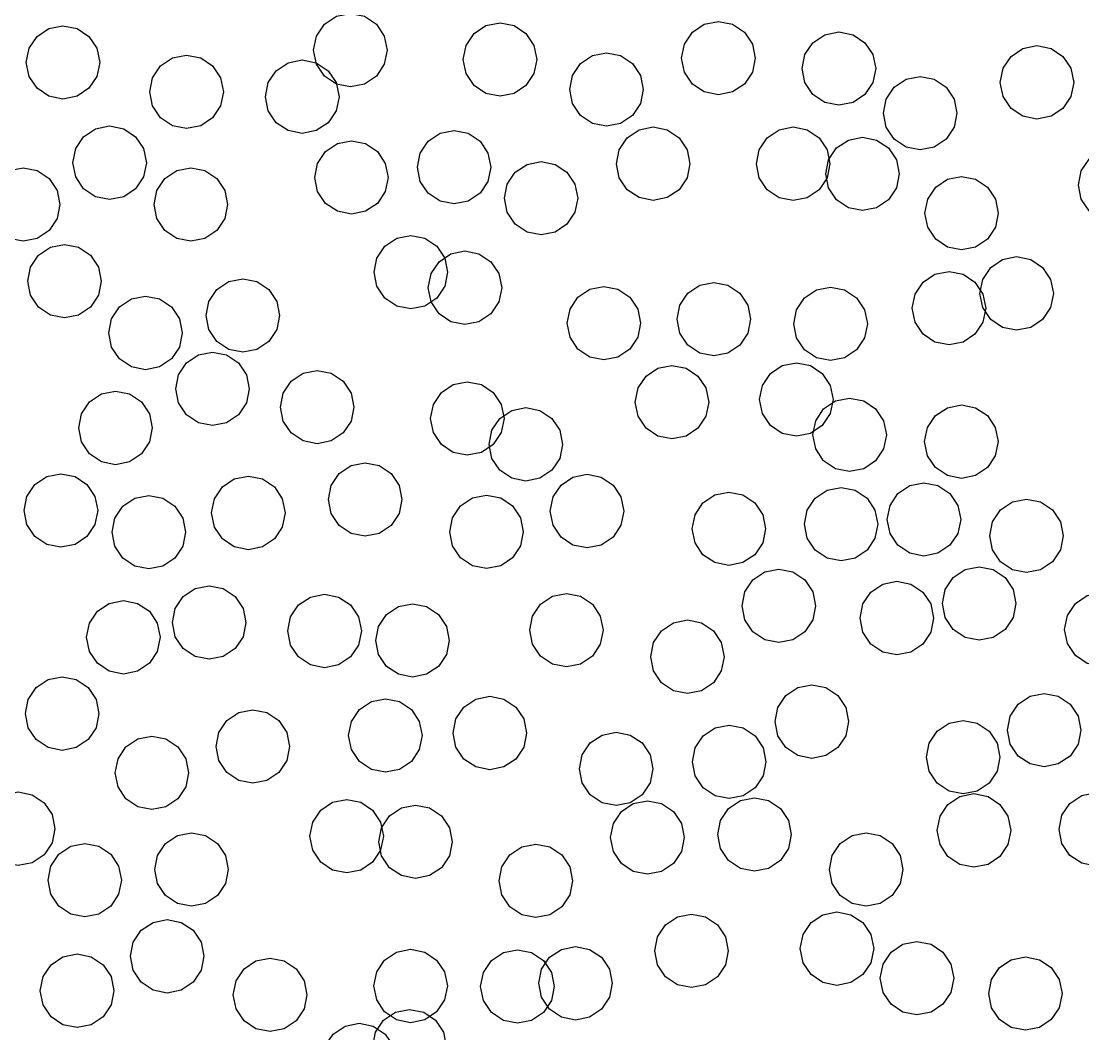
# Model space of a CAD drawing. Header units: millimetres. Extents: x 2 to 154, y 0 to 88.
# Drawn here: x 128.12 to 139.67, y 13.06 to 24.08 of the extents above; entities that cross this region are included whole.
import ezdxf

# ---------------------------------------------------------------- set-up
doc = ezdxf.new("R2010")
doc.units = ezdxf.units.MM

msp = doc.modelspace()

# ---------------------------------------------------------------- linework, layer by layer
for points in [[(132.069, 23.616), (131.983, 23.486), (131.853, 23.399), (131.7, 23.369), (131.547, 23.399), (131.417, 23.486), (131.33, 23.616), (131.3, 23.769), (131.33, 23.922), (131.417, 24.052), (131.547, 24.139), (131.7, 24.169), (131.853, 24.139), (131.983, 24.052), (132.069, 23.922), (132.1, 23.769), (132.069, 23.616)], [(133.698, 23.514), (133.611, 23.385), (133.482, 23.298), (133.329, 23.267), (133.176, 23.298), (133.046, 23.385), (132.959, 23.514), (132.929, 23.667), (132.959, 23.82), (133.046, 23.95), (133.176, 24.037), (133.329, 24.067), (133.482, 24.037), (133.611, 23.95), (133.698, 23.82), (133.729, 23.667), (133.698, 23.514)], [(136.076, 23.53), (135.989, 23.4), (135.859, 23.314), (135.706, 23.283), (135.553, 23.314), (135.423, 23.4), (135.336, 23.53), (135.306, 23.683), (135.336, 23.836), (135.423, 23.966), (135.553, 24.053), (135.706, 24.083), (135.859, 24.053), (135.989, 23.966), (136.076, 23.836), (136.106, 23.683), (136.076, 23.53)], [(128.941, 23.483), (128.854, 23.354), (128.724, 23.267), (128.571, 23.236), (128.418, 23.267), (128.288, 23.354), (128.202, 23.483), (128.171, 23.636), (128.202, 23.79), (128.288, 23.919), (128.418, 24.006), (128.571, 24.036), (128.724, 24.006), (128.854, 23.919), (128.941, 23.79), (128.971, 23.636), (128.941, 23.483)], [(137.388, 23.416), (137.301, 23.286), (137.172, 23.199), (137.019, 23.169), (136.866, 23.199), (136.736, 23.286), (136.649, 23.416), (136.619, 23.569), (136.649, 23.722), (136.736, 23.851), (136.866, 23.938), (137.019, 23.969), (137.172, 23.938), (137.301, 23.851), (137.388, 23.722), (137.419, 23.569), (137.388, 23.416)], [(139.545, 23.266), (139.458, 23.136), (139.329, 23.049), (139.175, 23.019), (139.022, 23.049), (138.893, 23.136), (138.806, 23.266), (138.775, 23.419), (138.806, 23.572), (138.893, 23.702), (139.022, 23.788), (139.175, 23.819), (139.329, 23.788), (139.458, 23.702), (139.545, 23.572), (139.575, 23.419), (139.545, 23.266)], [(130.286, 23.162), (130.2, 23.033), (130.07, 22.946), (129.917, 22.915), (129.764, 22.946), (129.634, 23.033), (129.547, 23.162), (129.517, 23.315), (129.547, 23.468), (129.634, 23.598), (129.764, 23.685), (129.917, 23.715), (130.07, 23.685), (130.2, 23.598), (130.286, 23.468), (130.317, 23.315), (130.286, 23.162)], [(134.858, 23.188), (134.771, 23.058), (134.642, 22.972), (134.489, 22.941), (134.336, 22.972), (134.206, 23.058), (134.119, 23.188), (134.089, 23.341), (134.119, 23.494), (134.206, 23.624), (134.336, 23.711), (134.489, 23.741), (134.642, 23.711), (134.771, 23.624), (134.858, 23.494), (134.889, 23.341), (134.858, 23.188)], [(131.545, 23.11), (131.458, 22.98), (131.329, 22.893), (131.176, 22.863), (131.023, 22.893), (130.893, 22.98), (130.806, 23.11), (130.776, 23.263), (130.806, 23.416), (130.893, 23.546), (131.023, 23.632), (131.176, 23.663), (131.329, 23.632), (131.458, 23.546), (131.545, 23.416), (131.576, 23.263), (131.545, 23.11)], [(138.273, 22.931), (138.187, 22.801), (138.057, 22.714), (137.904, 22.684), (137.751, 22.714), (137.621, 22.801), (137.534, 22.931), (137.504, 23.084), (137.534, 23.237), (137.621, 23.366), (137.751, 23.453), (137.904, 23.484), (138.057, 23.453), (138.187, 23.366), (138.273, 23.237), (138.304, 23.084), (138.273, 22.931)], [(129.448, 22.391), (129.362, 22.261), (129.232, 22.174), (129.079, 22.144), (128.926, 22.174), (128.796, 22.261), (128.709, 22.391), (128.679, 22.544), (128.709, 22.697), (128.796, 22.827), (128.926, 22.913), (129.079, 22.944), (129.232, 22.913), (129.362, 22.827), (129.448, 22.697), (129.479, 22.544), (129.448, 22.391)], [(133.198, 22.341), (133.111, 22.212), (132.982, 22.125), (132.829, 22.095), (132.676, 22.125), (132.546, 22.212), (132.459, 22.341), (132.429, 22.495), (132.459, 22.648), (132.546, 22.777), (132.676, 22.864), (132.829, 22.895), (132.982, 22.864), (133.111, 22.777), (133.198, 22.648), (133.229, 22.495), (133.198, 22.341)], [(135.366, 22.38), (135.279, 22.25), (135.15, 22.164), (134.996, 22.133), (134.843, 22.164), (134.714, 22.25), (134.627, 22.38), (134.596, 22.533), (134.627, 22.686), (134.714, 22.816), (134.843, 22.903), (134.996, 22.933), (135.15, 22.903), (135.279, 22.816), (135.366, 22.686), (135.396, 22.533), (135.366, 22.38)], [(136.891, 22.38), (136.804, 22.25), (136.674, 22.163), (136.521, 22.133), (136.368, 22.163), (136.238, 22.25), (136.152, 22.38), (136.121, 22.533), (136.152, 22.686), (136.238, 22.816), (136.368, 22.902), (136.521, 22.933), (136.674, 22.902), (136.804, 22.816), (136.891, 22.686), (136.921, 22.533), (136.891, 22.38)], [(132.08, 22.231), (131.994, 22.101), (131.864, 22.015), (131.711, 21.984), (131.558, 22.015), (131.428, 22.101), (131.341, 22.231), (131.311, 22.384), (131.341, 22.537), (131.428, 22.667), (131.558, 22.754), (131.711, 22.784), (131.864, 22.754), (131.994, 22.667), (132.08, 22.537), (132.111, 22.384), (132.08, 22.231)], [(137.644, 22.269), (137.557, 22.139), (137.428, 22.052), (137.275, 22.022), (137.122, 22.052), (136.992, 22.139), (136.905, 22.269), (136.875, 22.422), (136.905, 22.575), (136.992, 22.705), (137.122, 22.791), (137.275, 22.822), (137.428, 22.791), (137.557, 22.705), (137.644, 22.575), (137.675, 22.422), (137.644, 22.269)], [(140.396, 22.148), (140.309, 22.019), (140.18, 21.932), (140.026, 21.901), (139.873, 21.932), (139.744, 22.019), (139.657, 22.148), (139.626, 22.301), (139.657, 22.455), (139.744, 22.584), (139.873, 22.671), (140.026, 22.701), (140.18, 22.671), (140.309, 22.584), (140.396, 22.455), (140.426, 22.301), (140.396, 22.148)], [(134.145, 22.004), (134.058, 21.874), (133.929, 21.787), (133.776, 21.757), (133.623, 21.787), (133.493, 21.874), (133.406, 22.004), (133.376, 22.157), (133.406, 22.31), (133.493, 22.44), (133.623, 22.526), (133.776, 22.557), (133.929, 22.526), (134.058, 22.44), (134.145, 22.31), (134.176, 22.157), (134.145, 22.004)], [(128.507, 21.936), (128.421, 21.807), (128.291, 21.72), (128.138, 21.689), (127.985, 21.72), (127.855, 21.807), (127.768, 21.936), (127.738, 22.089), (127.768, 22.243), (127.855, 22.372), (127.985, 22.459), (128.138, 22.489), (128.291, 22.459), (128.421, 22.372), (128.507, 22.243), (128.538, 22.089), (128.507, 21.936)], [(130.332, 21.936), (130.246, 21.807), (130.116, 21.72), (129.963, 21.69), (129.81, 21.72), (129.68, 21.807), (129.593, 21.936), (129.563, 22.09), (129.593, 22.243), (129.68, 22.372), (129.81, 22.459), (129.963, 22.49), (130.116, 22.459), (130.246, 22.372), (130.332, 22.243), (130.363, 22.09), (130.332, 21.936)], [(138.724, 21.841), (138.637, 21.711), (138.507, 21.624), (138.354, 21.594), (138.201, 21.624), (138.072, 21.711), (137.985, 21.841), (137.954, 21.994), (137.985, 22.147), (138.072, 22.277), (138.201, 22.363), (138.354, 22.394), (138.507, 22.363), (138.637, 22.277), (138.724, 22.147), (138.754, 21.994), (138.724, 21.841)], [(132.727, 21.199), (132.64, 21.07), (132.511, 20.983), (132.358, 20.952), (132.205, 20.983), (132.075, 21.07), (131.988, 21.199), (131.958, 21.352), (131.988, 21.506), (132.075, 21.635), (132.205, 21.722), (132.358, 21.752), (132.511, 21.722), (132.64, 21.635), (132.727, 21.506), (132.758, 21.352), (132.727, 21.199)], [(128.957, 21.101), (128.87, 20.971), (128.741, 20.884), (128.588, 20.854), (128.434, 20.884), (128.305, 20.971), (128.218, 21.101), (128.188, 21.254), (128.218, 21.407), (128.305, 21.537), (128.434, 21.623), (128.588, 21.654), (128.741, 21.623), (128.87, 21.537), (128.957, 21.407), (128.988, 21.254), (128.957, 21.101)], [(133.317, 21.03), (133.23, 20.9), (133.1, 20.813), (132.947, 20.783), (132.794, 20.813), (132.665, 20.9), (132.578, 21.03), (132.547, 21.183), (132.578, 21.336), (132.665, 21.466), (132.794, 21.553), (132.947, 21.583), (133.1, 21.553), (133.23, 21.466), (133.317, 21.336), (133.347, 21.183), (133.317, 21.03)], [(139.323, 20.968), (139.236, 20.838), (139.107, 20.751), (138.953, 20.721), (138.8, 20.751), (138.671, 20.838), (138.584, 20.968), (138.553, 21.121), (138.584, 21.274), (138.671, 21.403), (138.8, 21.49), (138.953, 21.521), (139.107, 21.49), (139.236, 21.403), (139.323, 21.274), (139.353, 21.121), (139.323, 20.968)], [(130.898, 20.727), (130.811, 20.597), (130.681, 20.51), (130.528, 20.48), (130.375, 20.51), (130.245, 20.597), (130.159, 20.727), (130.128, 20.88), (130.159, 21.033), (130.245, 21.162), (130.375, 21.249), (130.528, 21.28), (130.681, 21.249), (130.811, 21.162), (130.898, 21.033), (130.928, 20.88), (130.898, 20.727)], [(138.586, 20.807), (138.5, 20.677), (138.37, 20.59), (138.217, 20.56), (138.064, 20.59), (137.934, 20.677), (137.847, 20.807), (137.817, 20.96), (137.847, 21.113), (137.934, 21.243), (138.064, 21.329), (138.217, 21.36), (138.37, 21.329), (138.5, 21.243), (138.586, 21.113), (138.617, 20.96), (138.586, 20.807)], [(134.83, 20.644), (134.743, 20.514), (134.613, 20.428), (134.46, 20.397), (134.307, 20.428), (134.177, 20.514), (134.091, 20.644), (134.06, 20.797), (134.091, 20.95), (134.177, 21.08), (134.307, 21.167), (134.46, 21.197), (134.613, 21.167), (134.743, 21.08), (134.83, 20.95), (134.86, 20.797), (134.83, 20.644)], [(136.026, 20.687), (135.939, 20.557), (135.809, 20.47), (135.656, 20.44), (135.503, 20.47), (135.374, 20.557), (135.287, 20.687), (135.256, 20.84), (135.287, 20.993), (135.374, 21.123), (135.503, 21.209), (135.656, 21.24), (135.809, 21.209), (135.939, 21.123), (136.026, 20.993), (136.056, 20.84), (136.026, 20.687)], [(137.297, 20.637), (137.211, 20.507), (137.081, 20.42), (136.928, 20.39), (136.775, 20.42), (136.645, 20.507), (136.558, 20.637), (136.528, 20.79), (136.558, 20.943), (136.645, 21.072), (136.775, 21.159), (136.928, 21.19), (137.081, 21.159), (137.211, 21.072), (137.297, 20.943), (137.328, 20.79), (137.297, 20.637)], [(129.838, 20.537), (129.752, 20.407), (129.622, 20.321), (129.469, 20.29), (129.316, 20.321), (129.186, 20.407), (129.099, 20.537), (129.069, 20.69), (129.099, 20.843), (129.186, 20.973), (129.316, 21.06), (129.469, 21.09), (129.622, 21.06), (129.752, 20.973), (129.838, 20.843), (129.869, 20.69), (129.838, 20.537)], [(130.567, 19.929), (130.481, 19.799), (130.351, 19.713), (130.198, 19.682), (130.045, 19.713), (129.915, 19.799), (129.828, 19.929), (129.798, 20.082), (129.828, 20.235), (129.915, 20.365), (130.045, 20.452), (130.198, 20.482), (130.351, 20.452), (130.481, 20.365), (130.567, 20.235), (130.598, 20.082), (130.567, 19.929)], [(136.924, 19.812), (136.837, 19.682), (136.708, 19.596), (136.555, 19.565), (136.402, 19.596), (136.272, 19.682), (136.185, 19.812), (136.155, 19.965), (136.185, 20.118), (136.272, 20.248), (136.402, 20.335), (136.555, 20.365), (136.708, 20.335), (136.837, 20.248), (136.924, 20.118), (136.955, 19.965), (136.924, 19.812)], [(131.709, 19.73), (131.622, 19.601), (131.492, 19.514), (131.339, 19.483), (131.186, 19.514), (131.056, 19.601), (130.969, 19.73), (130.939, 19.883), (130.969, 20.036), (131.056, 20.166), (131.186, 20.253), (131.339, 20.283), (131.492, 20.253), (131.622, 20.166), (131.709, 20.036), (131.739, 19.883), (131.709, 19.73)], [(135.571, 19.784), (135.484, 19.655), (135.355, 19.568), (135.201, 19.537), (135.048, 19.568), (134.919, 19.655), (134.832, 19.784), (134.801, 19.937), (134.832, 20.091), (134.919, 20.22), (135.048, 20.307), (135.201, 20.337), (135.355, 20.307), (135.484, 20.22), (135.571, 20.091), (135.601, 19.937), (135.571, 19.784)], [(133.342, 19.606), (133.256, 19.476), (133.126, 19.389), (132.973, 19.359), (132.82, 19.389), (132.69, 19.476), (132.603, 19.606), (132.573, 19.759), (132.603, 19.912), (132.69, 20.042), (132.82, 20.128), (132.973, 20.159), (133.126, 20.128), (133.256, 20.042), (133.342, 19.912), (133.373, 19.759), (133.342, 19.606)], [(129.511, 19.503), (129.424, 19.373), (129.295, 19.287), (129.142, 19.256), (128.989, 19.287), (128.859, 19.373), (128.772, 19.503), (128.742, 19.656), (128.772, 19.809), (128.859, 19.939), (128.989, 20.026), (129.142, 20.056), (129.295, 20.026), (129.424, 19.939), (129.511, 19.809), (129.542, 19.656), (129.511, 19.503)], [(137.505, 19.428), (137.418, 19.298), (137.288, 19.211), (137.135, 19.181), (136.982, 19.211), (136.852, 19.298), (136.766, 19.428), (136.735, 19.581), (136.766, 19.734), (136.852, 19.864), (136.982, 19.951), (137.135, 19.981), (137.288, 19.951), (137.418, 19.864), (137.505, 19.734), (137.535, 19.581), (137.505, 19.428)], [(138.721, 19.354), (138.635, 19.224), (138.505, 19.137), (138.352, 19.107), (138.199, 19.137), (138.069, 19.224), (137.982, 19.354), (137.952, 19.507), (137.982, 19.66), (138.069, 19.79), (138.199, 19.876), (138.352, 19.907), (138.505, 19.876), (138.635, 19.79), (138.721, 19.66), (138.752, 19.507), (138.721, 19.354)], [(133.979, 19.324), (133.893, 19.195), (133.763, 19.108), (133.61, 19.077), (133.457, 19.108), (133.327, 19.195), (133.24, 19.324), (133.21, 19.477), (133.24, 19.631), (133.327, 19.76), (133.457, 19.847), (133.61, 19.877), (133.763, 19.847), (133.893, 19.76), (133.979, 19.631), (134.01, 19.477), (133.979, 19.324)], [(132.23, 18.723), (132.143, 18.594), (132.013, 18.507), (131.86, 18.476), (131.707, 18.507), (131.577, 18.594), (131.491, 18.723), (131.46, 18.876), (131.491, 19.029), (131.577, 19.159), (131.707, 19.246), (131.86, 19.276), (132.013, 19.246), (132.143, 19.159), (132.23, 19.029), (132.26, 18.876), (132.23, 18.723)], [(128.918, 18.603), (128.832, 18.473), (128.702, 18.386), (128.549, 18.356), (128.396, 18.386), (128.266, 18.473), (128.179, 18.603), (128.149, 18.756), (128.179, 18.909), (128.266, 19.039), (128.396, 19.126), (128.549, 19.156), (128.702, 19.126), (128.832, 19.039), (128.918, 18.909), (128.949, 18.756), (128.918, 18.603)], [(130.958, 18.577), (130.872, 18.447), (130.742, 18.36), (130.589, 18.33), (130.436, 18.36), (130.306, 18.447), (130.219, 18.577), (130.189, 18.73), (130.219, 18.883), (130.306, 19.013), (130.436, 19.1), (130.589, 19.13), (130.742, 19.1), (130.872, 19.013), (130.958, 18.883), (130.989, 18.73), (130.958, 18.577)], [(134.645, 18.598), (134.559, 18.468), (134.429, 18.381), (134.276, 18.351), (134.123, 18.381), (133.993, 18.468), (133.906, 18.598), (133.876, 18.751), (133.906, 18.904), (133.993, 19.034), (134.123, 19.12), (134.276, 19.151), (134.429, 19.12), (134.559, 19.034), (134.645, 18.904), (134.676, 18.751), (134.645, 18.598)], [(136.191, 18.405), (136.104, 18.276), (135.974, 18.189), (135.821, 18.158), (135.668, 18.189), (135.538, 18.276), (135.452, 18.405), (135.421, 18.558), (135.452, 18.711), (135.538, 18.841), (135.668, 18.928), (135.821, 18.958), (135.974, 18.928), (136.104, 18.841), (136.191, 18.711), (136.221, 18.558), (136.191, 18.405)], [(137.411, 18.455), (137.325, 18.325), (137.195, 18.239), (137.042, 18.208), (136.889, 18.239), (136.759, 18.325), (136.672, 18.455), (136.642, 18.608), (136.672, 18.761), (136.759, 18.891), (136.889, 18.978), (137.042, 19.008), (137.195, 18.978), (137.325, 18.891), (137.411, 18.761), (137.442, 18.608), (137.411, 18.455)], [(138.314, 18.507), (138.227, 18.378), (138.097, 18.291), (137.944, 18.26), (137.791, 18.291), (137.661, 18.378), (137.575, 18.507), (137.544, 18.66), (137.575, 18.813), (137.661, 18.943), (137.791, 19.03), (137.944, 19.06), (138.097, 19.03), (138.227, 18.943), (138.314, 18.813), (138.344, 18.66), (138.314, 18.507)], [(129.875, 18.369), (129.788, 18.239), (129.658, 18.152), (129.505, 18.122), (129.352, 18.152), (129.222, 18.239), (129.135, 18.369), (129.105, 18.522), (129.135, 18.675), (129.222, 18.805), (129.352, 18.891), (129.505, 18.922), (129.658, 18.891), (129.788, 18.805), (129.875, 18.675), (129.905, 18.522), (129.875, 18.369)], [(133.552, 18.371), (133.465, 18.241), (133.336, 18.155), (133.182, 18.124), (133.029, 18.155), (132.9, 18.241), (132.813, 18.371), (132.782, 18.524), (132.813, 18.677), (132.9, 18.807), (133.029, 18.894), (133.182, 18.924), (133.336, 18.894), (133.465, 18.807), (133.552, 18.677), (133.582, 18.524), (133.552, 18.371)], [(139.43, 18.329), (139.343, 18.199), (139.213, 18.112), (139.06, 18.082), (138.907, 18.112), (138.777, 18.199), (138.691, 18.329), (138.66, 18.482), (138.691, 18.635), (138.777, 18.764), (138.907, 18.851), (139.06, 18.882), (139.213, 18.851), (139.343, 18.764), (139.43, 18.635), (139.46, 18.482), (139.43, 18.329)], [(136.735, 17.566), (136.648, 17.436), (136.518, 17.349), (136.365, 17.319), (136.212, 17.349), (136.082, 17.436), (135.996, 17.566), (135.965, 17.719), (135.996, 17.872), (136.082, 18.002), (136.212, 18.089), (136.365, 18.119), (136.518, 18.089), (136.648, 18.002), (136.735, 17.872), (136.765, 17.719), (136.735, 17.566)], [(138.916, 17.591), (138.829, 17.462), (138.699, 17.375), (138.546, 17.344), (138.393, 17.375), (138.263, 17.462), (138.177, 17.591), (138.146, 17.744), (138.177, 17.898), (138.263, 18.027), (138.393, 18.114), (138.546, 18.144), (138.699, 18.114), (138.829, 18.027), (138.916, 17.898), (138.946, 17.744), (138.916, 17.591)], [(130.532, 17.383), (130.445, 17.254), (130.315, 17.167), (130.162, 17.137), (130.009, 17.167), (129.879, 17.254), (129.792, 17.383), (129.762, 17.537), (129.792, 17.69), (129.879, 17.819), (130.009, 17.906), (130.162, 17.937), (130.315, 17.906), (130.445, 17.819), (130.532, 17.69), (130.562, 17.537), (130.532, 17.383)], [(138.019, 17.433), (137.933, 17.303), (137.803, 17.216), (137.65, 17.186), (137.497, 17.216), (137.367, 17.303), (137.28, 17.433), (137.25, 17.586), (137.28, 17.739), (137.367, 17.869), (137.497, 17.955), (137.65, 17.986), (137.803, 17.955), (137.933, 17.869), (138.019, 17.739), (138.05, 17.586), (138.019, 17.433)], [(131.788, 17.292), (131.702, 17.162), (131.572, 17.075), (131.419, 17.045), (131.266, 17.075), (131.136, 17.162), (131.049, 17.292), (131.019, 17.445), (131.049, 17.598), (131.136, 17.728), (131.266, 17.814), (131.419, 17.845), (131.572, 17.814), (131.702, 17.728), (131.788, 17.598), (131.819, 17.445), (131.788, 17.292)], [(134.421, 17.301), (134.335, 17.171), (134.205, 17.084), (134.052, 17.054), (133.899, 17.084), (133.769, 17.171), (133.682, 17.301), (133.652, 17.454), (133.682, 17.607), (133.769, 17.737), (133.899, 17.823), (134.052, 17.854), (134.205, 17.823), (134.335, 17.737), (134.421, 17.607), (134.452, 17.454), (134.421, 17.301)], [(140.246, 17.307), (140.159, 17.178), (140.029, 17.091), (139.876, 17.06), (139.723, 17.091), (139.593, 17.178), (139.506, 17.307), (139.476, 17.46), (139.506, 17.614), (139.593, 17.743), (139.723, 17.83), (139.876, 17.86), (140.029, 17.83), (140.159, 17.743), (140.246, 17.614), (140.276, 17.46), (140.246, 17.307)], [(129.598, 17.223), (129.511, 17.093), (129.382, 17.006), (129.228, 16.976), (129.075, 17.006), (128.946, 17.093), (128.859, 17.223), (128.828, 17.376), (128.859, 17.529), (128.946, 17.659), (129.075, 17.746), (129.228, 17.776), (129.382, 17.746), (129.511, 17.659), (129.598, 17.529), (129.628, 17.376), (129.598, 17.223)], [(132.745, 17.189), (132.659, 17.06), (132.529, 16.973), (132.376, 16.942), (132.223, 16.973), (132.093, 17.06), (132.006, 17.189), (131.976, 17.342), (132.006, 17.495), (132.093, 17.625), (132.223, 17.712), (132.376, 17.742), (132.529, 17.712), (132.659, 17.625), (132.745, 17.495), (132.776, 17.342), (132.745, 17.189)], [(135.738, 17.011), (135.652, 16.882), (135.522, 16.795), (135.369, 16.765), (135.216, 16.795), (135.086, 16.882), (134.999, 17.011), (134.969, 17.165), (134.999, 17.318), (135.086, 17.447), (135.216, 17.534), (135.369, 17.565), (135.522, 17.534), (135.652, 17.447), (135.738, 17.318), (135.769, 17.165), (135.738, 17.011)], [(128.931, 16.392), (128.844, 16.262), (128.714, 16.176), (128.561, 16.145), (128.408, 16.176), (128.278, 16.262), (128.191, 16.392), (128.161, 16.545), (128.191, 16.698), (128.278, 16.828), (128.408, 16.915), (128.561, 16.945), (128.714, 16.915), (128.844, 16.828), (128.931, 16.698), (128.961, 16.545), (128.931, 16.392)], [(137.093, 16.305), (137.006, 16.176), (136.876, 16.089), (136.723, 16.058), (136.57, 16.089), (136.44, 16.176), (136.354, 16.305), (136.323, 16.458), (136.354, 16.611), (136.44, 16.741), (136.57, 16.828), (136.723, 16.858), (136.876, 16.828), (137.006, 16.741), (137.093, 16.611), (137.123, 16.458), (137.093, 16.305)], [(139.623, 16.213), (139.536, 16.083), (139.406, 15.997), (139.253, 15.966), (139.1, 15.997), (138.97, 16.083), (138.884, 16.213), (138.853, 16.366), (138.884, 16.519), (138.97, 16.649), (139.1, 16.736), (139.253, 16.766), (139.406, 16.736), (139.536, 16.649), (139.623, 16.519), (139.653, 16.366), (139.623, 16.213)], [(132.45, 16.154), (132.364, 16.024), (132.234, 15.938), (132.081, 15.907), (131.928, 15.938), (131.798, 16.024), (131.711, 16.154), (131.681, 16.307), (131.711, 16.46), (131.798, 16.59), (131.928, 16.677), (132.081, 16.707), (132.234, 16.677), (132.364, 16.59), (132.45, 16.46), (132.481, 16.307), (132.45, 16.154)], [(133.588, 16.181), (133.501, 16.051), (133.371, 15.964), (133.218, 15.934), (133.065, 15.964), (132.935, 16.051), (132.849, 16.181), (132.818, 16.334), (132.849, 16.487), (132.935, 16.617), (133.065, 16.704), (133.218, 16.734), (133.371, 16.704), (133.501, 16.617), (133.588, 16.487), (133.618, 16.334), (133.588, 16.181)], [(131.008, 16.035), (130.921, 15.905), (130.791, 15.818), (130.638, 15.788), (130.485, 15.818), (130.355, 15.905), (130.268, 16.035), (130.238, 16.188), (130.268, 16.341), (130.355, 16.471), (130.485, 16.558), (130.638, 16.588), (130.791, 16.558), (130.921, 16.471), (131.008, 16.341), (131.038, 16.188), (131.008, 16.035)], [(136.194, 15.867), (136.107, 15.738), (135.977, 15.651), (135.824, 15.62), (135.671, 15.651), (135.541, 15.738), (135.455, 15.867), (135.424, 16.02), (135.455, 16.174), (135.541, 16.303), (135.671, 16.39), (135.824, 16.42), (135.977, 16.39), (136.107, 16.303), (136.194, 16.174), (136.224, 16.02), (136.194, 15.867)], [(138.741, 15.918), (138.655, 15.788), (138.525, 15.702), (138.372, 15.671), (138.219, 15.702), (138.089, 15.788), (138.002, 15.918), (137.972, 16.071), (138.002, 16.224), (138.089, 16.354), (138.219, 16.441), (138.372, 16.471), (138.525, 16.441), (138.655, 16.354), (138.741, 16.224), (138.772, 16.071), (138.741, 15.918)], [(129.909, 15.747), (129.822, 15.617), (129.692, 15.53), (129.539, 15.5), (129.386, 15.53), (129.256, 15.617), (129.17, 15.747), (129.139, 15.9), (129.17, 16.053), (129.256, 16.183), (129.386, 16.269), (129.539, 16.3), (129.692, 16.269), (129.822, 16.183), (129.909, 16.053), (129.939, 15.9), (129.909, 15.747)], [(134.963, 15.79), (134.876, 15.66), (134.746, 15.573), (134.593, 15.543), (134.44, 15.573), (134.31, 15.66), (134.223, 15.79), (134.193, 15.943), (134.223, 16.096), (134.31, 16.226), (134.44, 16.312), (134.593, 16.343), (134.746, 16.312), (134.876, 16.226), (134.963, 16.096), (134.993, 15.943), (134.963, 15.79)], [(128.452, 15.139), (128.366, 15.009), (128.236, 14.922), (128.083, 14.892), (127.93, 14.922), (127.8, 15.009), (127.713, 15.139), (127.683, 15.292), (127.713, 15.445), (127.8, 15.575), (127.93, 15.661), (128.083, 15.692), (128.236, 15.661), (128.366, 15.575), (128.452, 15.445), (128.483, 15.292), (128.452, 15.139)], [(132.029, 15.057), (131.942, 14.927), (131.813, 14.841), (131.66, 14.81), (131.506, 14.841), (131.377, 14.927), (131.29, 15.057), (131.26, 15.21), (131.29, 15.363), (131.377, 15.493), (131.506, 15.58), (131.66, 15.61), (131.813, 15.58), (131.942, 15.493), (132.029, 15.363), (132.06, 15.21), (132.029, 15.057)], [(136.468, 15.075), (136.381, 14.945), (136.252, 14.859), (136.099, 14.828), (135.946, 14.859), (135.816, 14.945), (135.729, 15.075), (135.699, 15.228), (135.729, 15.381), (135.816, 15.511), (135.946, 15.598), (136.099, 15.628), (136.252, 15.598), (136.381, 15.511), (136.468, 15.381), (136.499, 15.228), (136.468, 15.075)], [(138.859, 15.121), (138.772, 14.991), (138.642, 14.904), (138.489, 14.874), (138.336, 14.904), (138.206, 14.991), (138.12, 15.121), (138.089, 15.274), (138.12, 15.427), (138.206, 15.557), (138.336, 15.643), (138.489, 15.674), (138.642, 15.643), (138.772, 15.557), (138.859, 15.427), (138.889, 15.274), (138.859, 15.121)], [(140.186, 15.132), (140.099, 15.002), (139.969, 14.915), (139.816, 14.885), (139.663, 14.915), (139.533, 15.002), (139.447, 15.132), (139.416, 15.285), (139.447, 15.438), (139.533, 15.567), (139.663, 15.654), (139.816, 15.685), (139.969, 15.654), (140.099, 15.567), (140.186, 15.438), (140.216, 15.285), (140.186, 15.132)], [(132.779, 14.997), (132.692, 14.867), (132.562, 14.781), (132.409, 14.75), (132.256, 14.781), (132.126, 14.867), (132.04, 14.997), (132.009, 15.15), (132.04, 15.303), (132.126, 15.433), (132.256, 15.52), (132.409, 15.55), (132.562, 15.52), (132.692, 15.433), (132.779, 15.303), (132.809, 15.15), (132.779, 14.997)], [(135.303, 15.044), (135.216, 14.914), (135.086, 14.827), (134.933, 14.797), (134.78, 14.827), (134.65, 14.914), (134.564, 15.044), (134.533, 15.197), (134.564, 15.35), (134.65, 15.48), (134.78, 15.566), (134.933, 15.597), (135.086, 15.566), (135.216, 15.48), (135.303, 15.35), (135.333, 15.197), (135.303, 15.044)], [(130.339, 14.694), (130.252, 14.564), (130.123, 14.478), (129.97, 14.447), (129.817, 14.478), (129.687, 14.564), (129.6, 14.694), (129.57, 14.847), (129.6, 15), (129.687, 15.13), (129.817, 15.217), (129.97, 15.247), (130.123, 15.217), (130.252, 15.13), (130.339, 15), (130.37, 14.847), (130.339, 14.694)], [(137.686, 14.695), (137.599, 14.566), (137.469, 14.479), (137.316, 14.448), (137.163, 14.479), (137.033, 14.566), (136.946, 14.695), (136.916, 14.848), (136.946, 15.002), (137.033, 15.131), (137.163, 15.218), (137.316, 15.248), (137.469, 15.218), (137.599, 15.131), (137.686, 15.002), (137.716, 14.848), (137.686, 14.695)], [(129.177, 14.578), (129.091, 14.448), (128.961, 14.362), (128.808, 14.331), (128.655, 14.362), (128.525, 14.448), (128.438, 14.578), (128.408, 14.731), (128.438, 14.884), (128.525, 15.014), (128.655, 15.101), (128.808, 15.131), (128.961, 15.101), (129.091, 15.014), (129.177, 14.884), (129.208, 14.731), (129.177, 14.578)], [(134.089, 14.572), (134.002, 14.442), (133.872, 14.356), (133.719, 14.325), (133.566, 14.356), (133.436, 14.442), (133.35, 14.572), (133.319, 14.725), (133.35, 14.878), (133.436, 15.008), (133.566, 15.095), (133.719, 15.125), (133.872, 15.095), (134.002, 15.008), (134.089, 14.878), (134.119, 14.725), (134.089, 14.572)], [(135.784, 13.81), (135.697, 13.68), (135.567, 13.593), (135.414, 13.563), (135.261, 13.593), (135.131, 13.68), (135.045, 13.81), (135.014, 13.963), (135.045, 14.116), (135.131, 14.246), (135.261, 14.332), (135.414, 14.363), (135.567, 14.332), (135.697, 14.246), (135.784, 14.116), (135.814, 13.963), (135.784, 13.81)], [(137.367, 13.833), (137.28, 13.704), (137.15, 13.617), (136.997, 13.586), (136.844, 13.617), (136.715, 13.704), (136.628, 13.833), (136.597, 13.986), (136.628, 14.139), (136.715, 14.269), (136.844, 14.356), (136.997, 14.386), (137.15, 14.356), (137.28, 14.269), (137.367, 14.139), (137.397, 13.986), (137.367, 13.833)], [(130.075, 13.75), (129.988, 13.62), (129.858, 13.533), (129.705, 13.503), (129.552, 13.533), (129.422, 13.62), (129.336, 13.75), (129.305, 13.903), (129.336, 14.056), (129.422, 14.186), (129.552, 14.272), (129.705, 14.303), (129.858, 14.272), (129.988, 14.186), (130.075, 14.056), (130.105, 13.903), (130.075, 13.75)], [(134.52, 13.456), (134.433, 13.326), (134.303, 13.239), (134.15, 13.209), (133.997, 13.239), (133.868, 13.326), (133.781, 13.456), (133.75, 13.609), (133.781, 13.762), (133.868, 13.892), (133.997, 13.978), (134.15, 14.009), (134.303, 13.978), (134.433, 13.892), (134.52, 13.762), (134.55, 13.609), (134.52, 13.456)], [(138.238, 13.51), (138.151, 13.381), (138.022, 13.294), (137.868, 13.264), (137.715, 13.294), (137.586, 13.381), (137.499, 13.51), (137.468, 13.664), (137.499, 13.817), (137.586, 13.946), (137.715, 14.033), (137.868, 14.064), (138.022, 14.033), (138.151, 13.946), (138.238, 13.817), (138.268, 13.664), (138.238, 13.51)], [(129.094, 13.375), (129.007, 13.245), (128.877, 13.158), (128.724, 13.128), (128.571, 13.158), (128.441, 13.245), (128.355, 13.375), (128.324, 13.528), (128.355, 13.681), (128.441, 13.811), (128.571, 13.897), (128.724, 13.928), (128.877, 13.897), (129.007, 13.811), (129.094, 13.681), (129.124, 13.528), (129.094, 13.375)], [(131.195, 13.33), (131.108, 13.2), (130.978, 13.114), (130.825, 13.083), (130.672, 13.114), (130.542, 13.2), (130.456, 13.33), (130.425, 13.483), (130.456, 13.636), (130.542, 13.766), (130.672, 13.853), (130.825, 13.883), (130.978, 13.853), (131.108, 13.766), (131.195, 13.636), (131.225, 13.483), (131.195, 13.33)], [(132.726, 13.427), (132.639, 13.297), (132.509, 13.21), (132.356, 13.18), (132.203, 13.21), (132.073, 13.297), (131.987, 13.427), (131.956, 13.58), (131.987, 13.733), (132.073, 13.862), (132.203, 13.949), (132.356, 13.98), (132.509, 13.949), (132.639, 13.862), (132.726, 13.733), (132.756, 13.58), (132.726, 13.427)], [(133.888, 13.421), (133.801, 13.291), (133.671, 13.204), (133.518, 13.174), (133.365, 13.204), (133.235, 13.291), (133.149, 13.421), (133.118, 13.574), (133.149, 13.727), (133.235, 13.857), (133.365, 13.943), (133.518, 13.974), (133.671, 13.943), (133.801, 13.857), (133.888, 13.727), (133.918, 13.574), (133.888, 13.421)], [(139.418, 13.343), (139.331, 13.214), (139.202, 13.127), (139.049, 13.097), (138.895, 13.127), (138.766, 13.214), (138.679, 13.343), (138.649, 13.497), (138.679, 13.65), (138.766, 13.779), (138.895, 13.866), (139.049, 13.897), (139.202, 13.866), (139.331, 13.779), (139.418, 13.65), (139.449, 13.497), (139.418, 13.343)], [(132.714, 12.771), (132.627, 12.641), (132.498, 12.555), (132.344, 12.524), (132.191, 12.555), (132.062, 12.641), (131.975, 12.771), (131.944, 12.924), (131.975, 13.077), (132.062, 13.207), (132.191, 13.294), (132.344, 13.324), (132.498, 13.294), (132.627, 13.207), (132.714, 13.077), (132.744, 12.924), (132.714, 12.771)], [(132.165, 12.62), (132.078, 12.49), (131.948, 12.404), (131.795, 12.373), (131.642, 12.404), (131.512, 12.49), (131.426, 12.62), (131.395, 12.773), (131.426, 12.926), (131.512, 13.056), (131.642, 13.143), (131.795, 13.173), (131.948, 13.143), (132.078, 13.056), (132.165, 12.926), (132.195, 12.773), (132.165, 12.62)]]:
    msp.add_lwpolyline(points, close=True)

doc.saveas('drawing.dxf')
